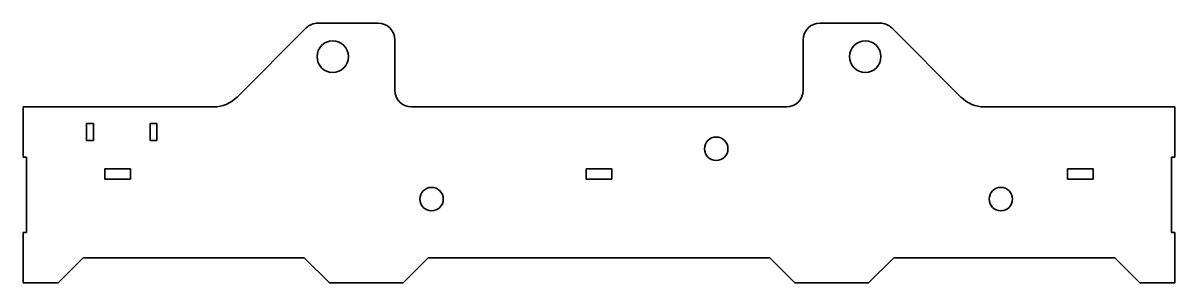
# Model space of a CAD drawing. Header units: millimetres. Extents: x 0 to 688, y 0 to 155.
import ezdxf

# ---------------------------------------------------------------- set-up
doc = ezdxf.new("R2010")
doc.units = ezdxf.units.MM
doc.layers.add('SIMUMAK Visible (ISO)', color=7, linetype='Continuous', lineweight=35)

# ---------------------------------------------------------------- blocks, each defined once
blk = doc.blocks.new('BRZ-CON-04-TIRD05_2. Base plataforma _VIEW55')
at = {"layer": 'SIMUMAK Visible (ISO)'}
for p, q in [((-167.86, 77.5), (-132, 77.5)), ((132, 77.5), (167.86, 77.5)), ((-216.14, 33.36), (-174.93, 74.57)), ((174.93, 74.57), (216.14, 33.36)), ((-122, 67.5), (-122, 37.5)), ((122, 37.5), (122, 67.5)), ((-344, 27.5), (-344, -2.5)), ((-344, 27.5), (-230.28, 27.5)), ((-112, 27.5), (112, 27.5)), ((230.28, 27.5), (344, 27.5)), ((344, -2.5), (344, 27.5)), ((-306, 17.5), (-302, 17.5)), ((-306, 7.5), (-306, 17.5)), ((-302, 17.5), (-302, 7.5)), ((-268, 17.5), (-264, 17.5)), ((-268, 7.5), (-268, 17.5)), ((-264, 17.5), (-264, 7.5)), ((-302, 7.5), (-306, 7.5)), ((-264, 7.5), (-268, 7.5)), ((-344, -2.5), (-342, -2.5)), ((-342, -47.5), (-342, -2.5)), ((342, -2.5), (344, -2.5)), ((342, -47.5), (342, -2.5)), ((-295.1, -9.4), (-279.9, -9.4)), ((-295.1, -15.6), (-295.1, -9.4)), ((-279.9, -9.4), (-279.9, -15.6)), ((-7.6, -9.4), (7.6, -9.4)), ((-7.6, -15.6), (-7.6, -9.4)), ((7.6, -9.4), (7.6, -15.6)), ((279.9, -9.4), (295.1, -9.4)), ((279.9, -15.6), (279.9, -9.4)), ((295.1, -9.4), (295.1, -15.6)), ((-279.9, -15.6), (-295.1, -15.6)), ((7.6, -15.6), (-7.6, -15.6)), ((295.1, -15.6), (279.9, -15.6)), ((-344, -47.5), (-344, -77.5)), ((-342, -47.5), (-344, -47.5)), ((344, -47.5), (342, -47.5)), ((344, -77.5), (344, -47.5)), ((-308, -62.5), (-323, -77.5)), ((-308, -62.5), (-176, -62.5)), ((-161, -77.5), (-176, -62.5)), ((-102, -62.5), (-117, -77.5)), ((-102, -62.5), (102, -62.5)), ((117, -77.5), (102, -62.5)), ((176, -62.5), (161, -77.5)), ((176, -62.5), (308, -62.5)), ((323, -77.5), (308, -62.5)), ((-344, -77.5), (-323, -77.5)), ((-161, -77.5), (-117, -77.5)), ((117, -77.5), (161, -77.5)), ((323, -77.5), (344, -77.5))]:
    blk.add_line(p, q, dxfattribs=at)
for centre, radius in [((-159, 57.5), 9.4), ((159, 57.5), 9.4), ((70, 2.5), 7), ((-100, -27.5), 7), ((240, -27.5), 7)]:
    blk.add_circle(centre, radius, dxfattribs=at)
at = {"layer": 'SIMUMAK Visible (ISO)', "extrusion": (0, 0, -1)}
for centre, start, end in [((167.86, 67.5), 45, 90), ((132, 67.5), 90, 180), ((-132, 67.5), 0, 90), ((-167.86, 67.5), 90, 135)]:
    blk.add_arc(centre, 10, start, end, dxfattribs=at)
at = {"layer": 'SIMUMAK Visible (ISO)'}
for centre, radius, start, end in [((-112, 37.5), 10, 180, 270), ((112, 37.5), 10, 270, 360), ((-230.28, 47.5), 20, 270, 315), ((230.28, 47.5), 20, 225, 270)]:
    blk.add_arc(centre, radius, start, end, dxfattribs=at)

msp = doc.modelspace()

# ---------------------------------------------------------------- block references
msp.add_blockref('BRZ-CON-04-TIRD05_2. Base plataforma _VIEW55', (344, 77.5))

doc.saveas('drawing.dxf')
